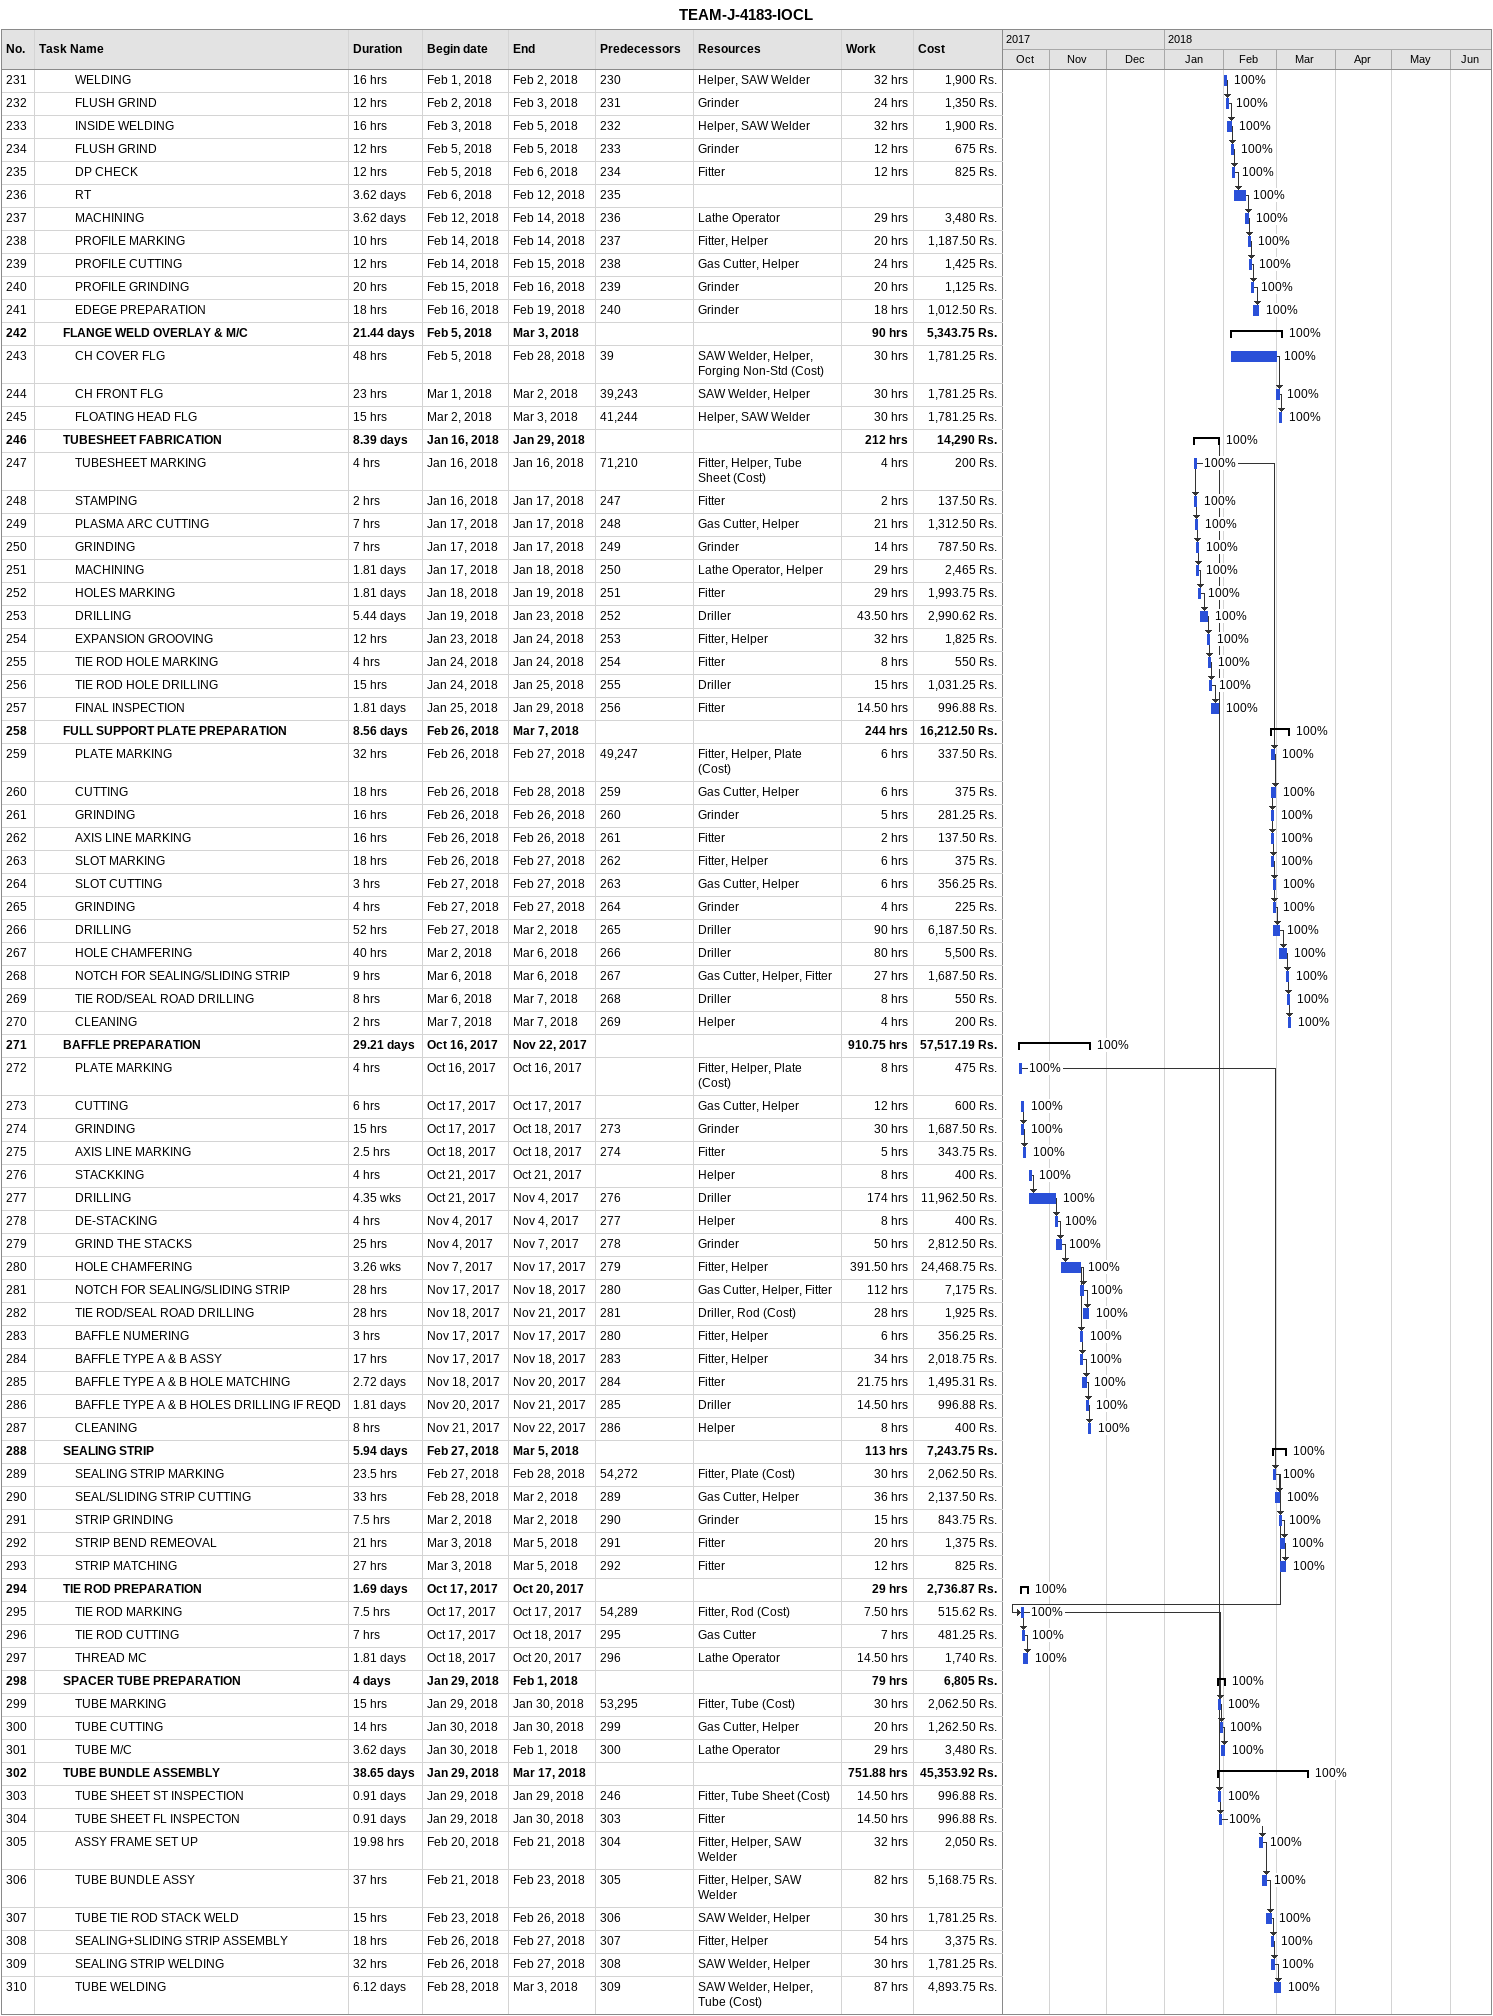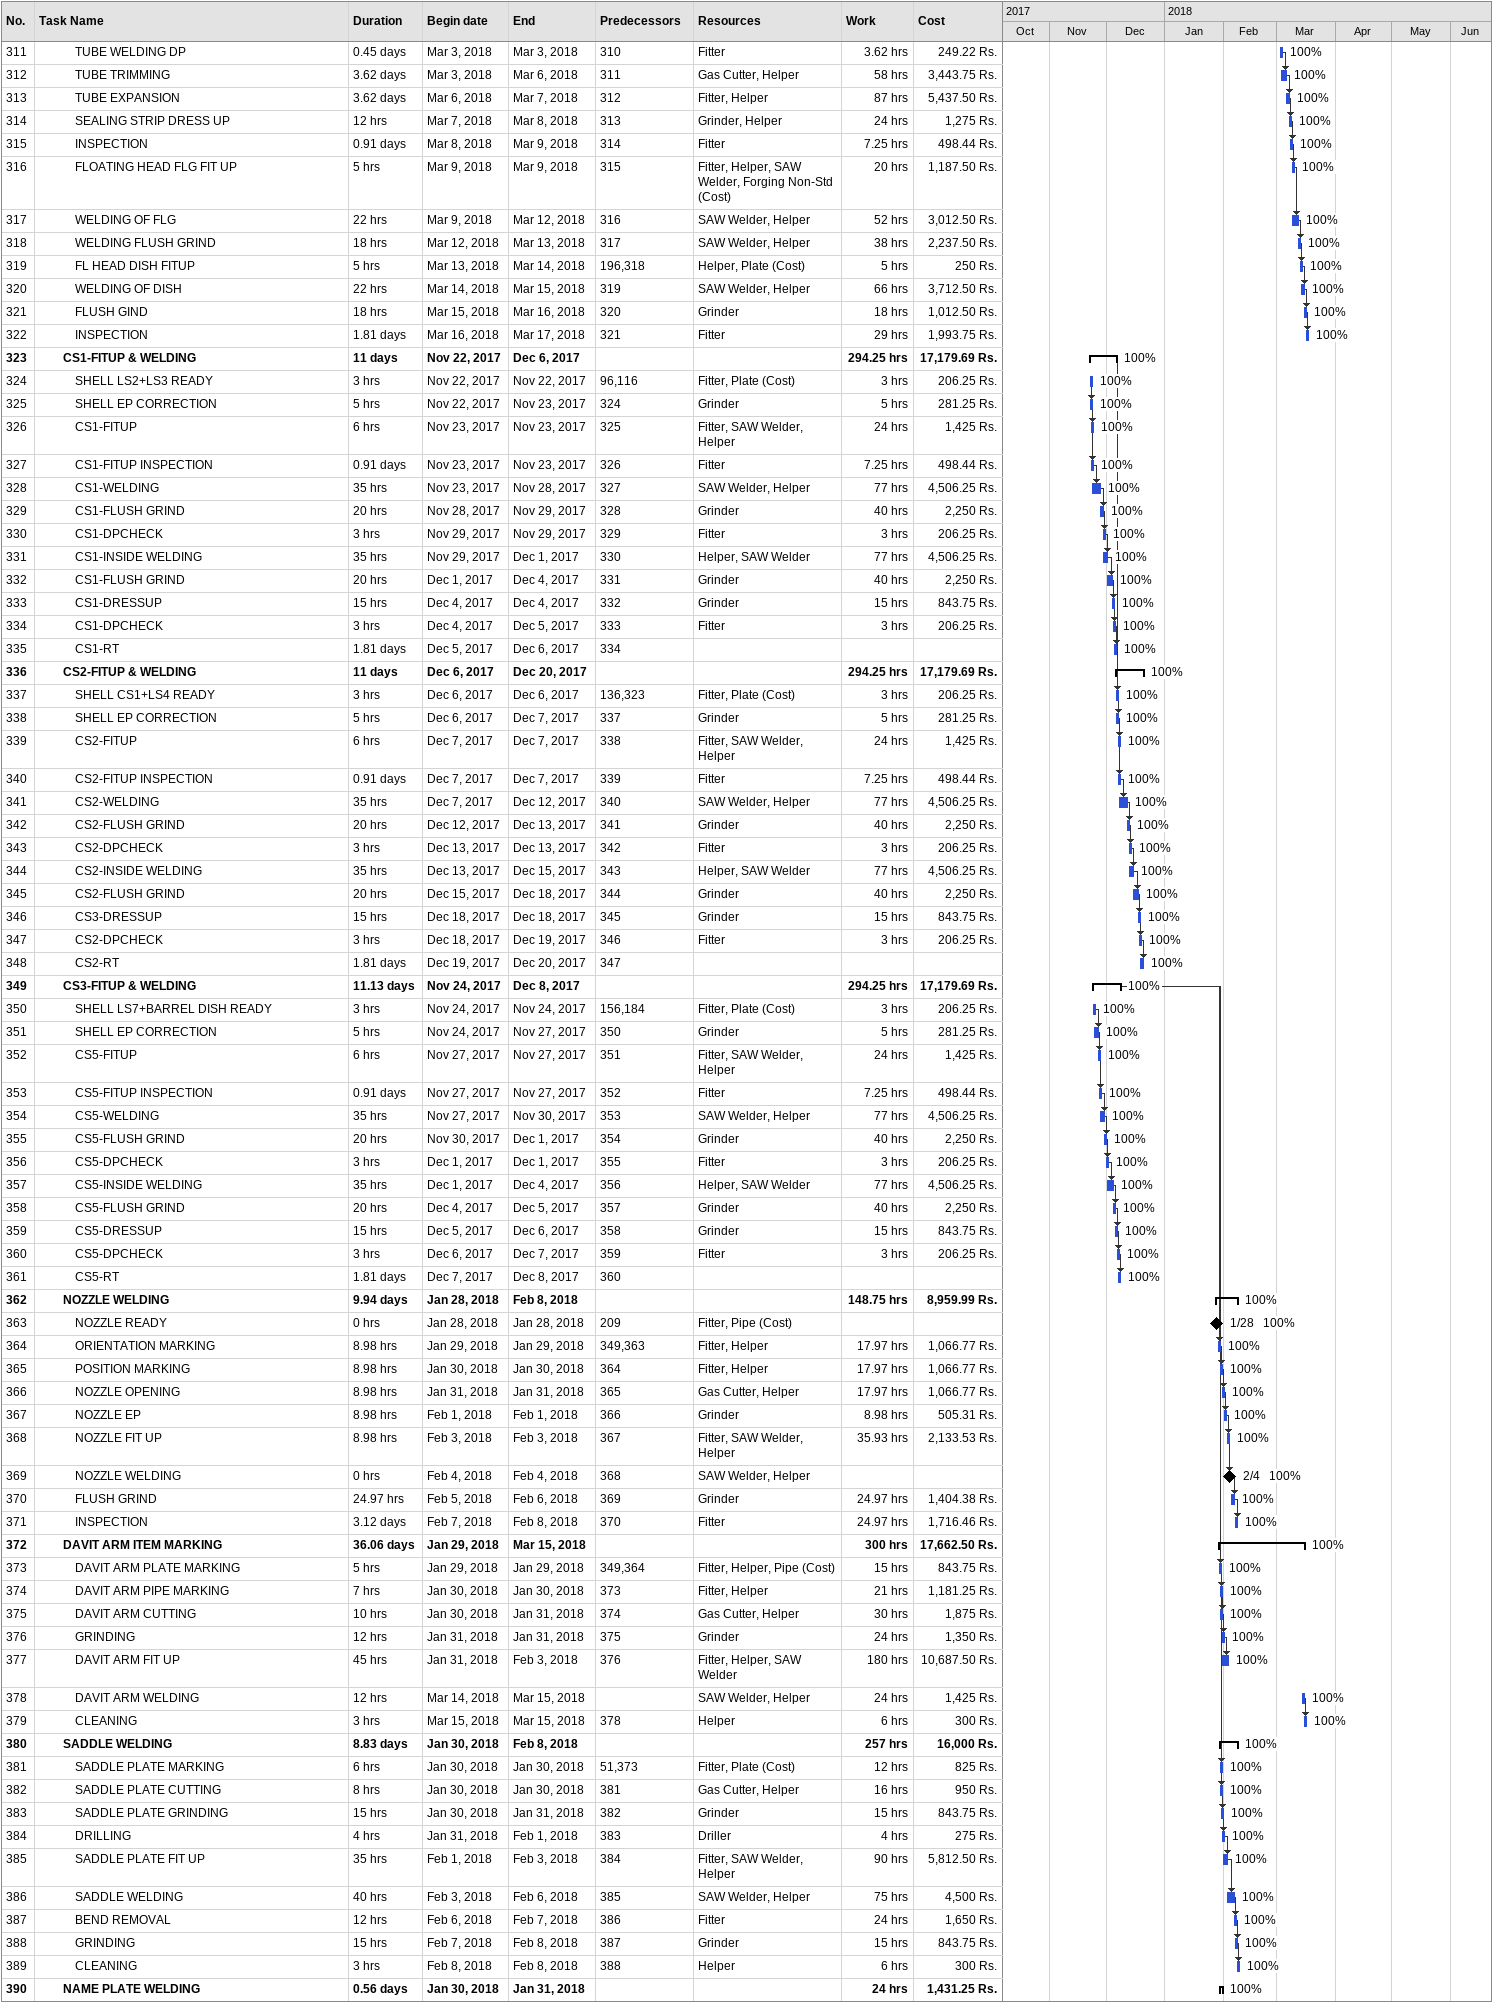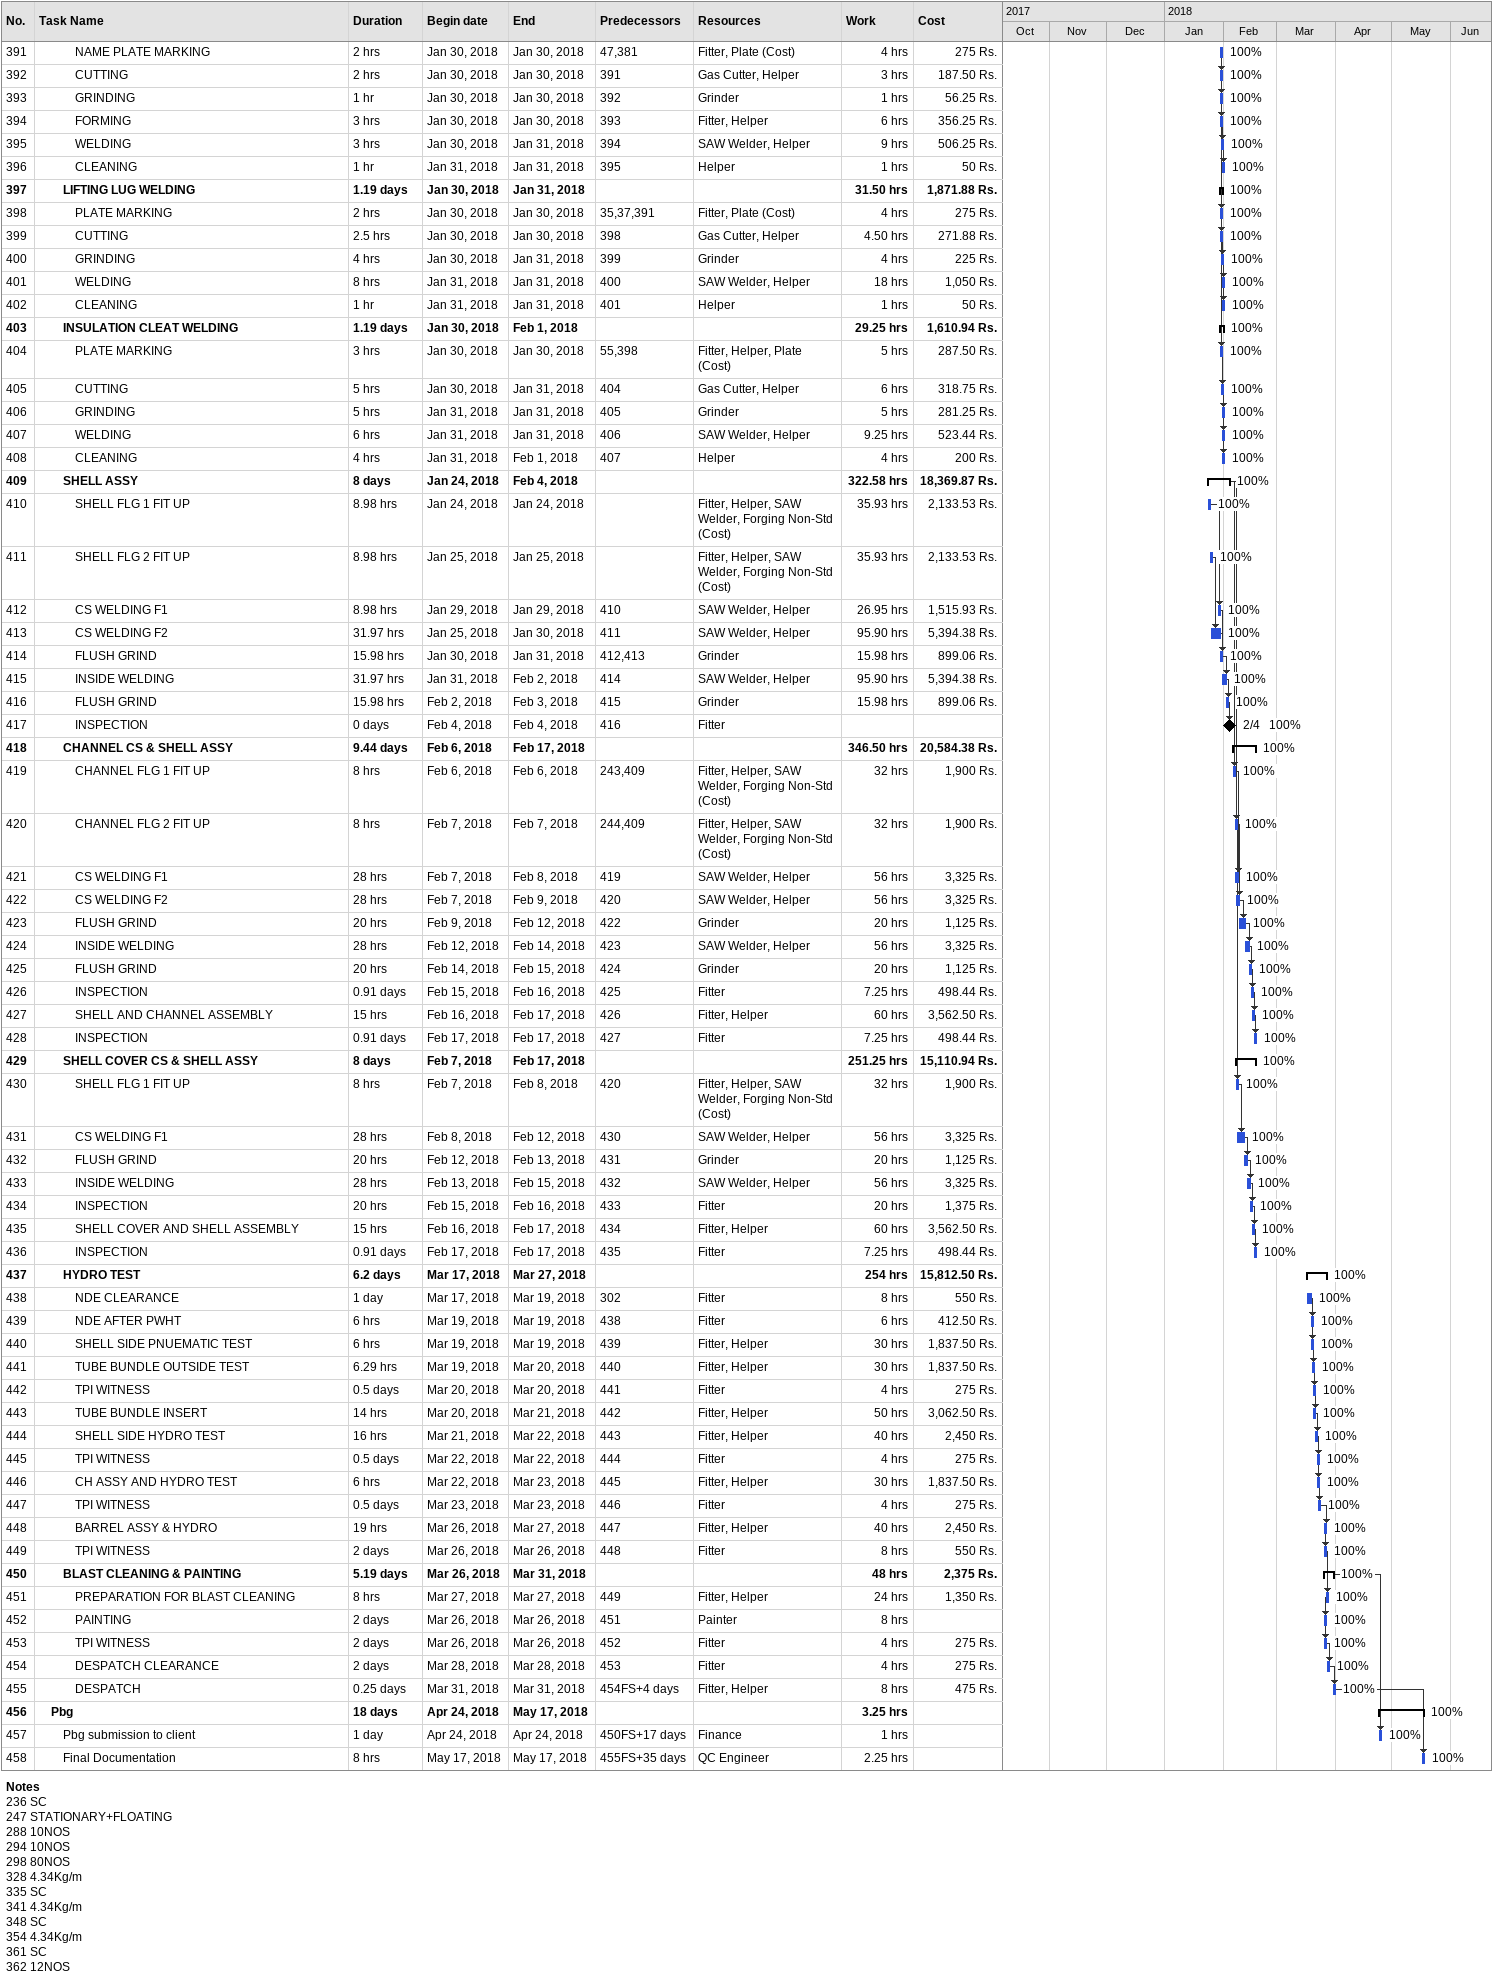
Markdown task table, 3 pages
TEAM-J-4183-IOCL

| ID | Level | Task | Duration | Start | Finish | Predecessors | Resources | % complete | Work (h) | Cost (Rs.) |
|---|---|---|---|---|---|---|---|---|---|---|
| 231 | 4 | WELDING | 16h | 2018-02-01 | 2018-02-02 | 230 | Helper, SAW Welder | 100 | 32 | 1900 |
| 232 | 4 | FLUSH GRIND | 12h | 2018-02-02 | 2018-02-03 | 231 | Grinder | 100 | 24 | 1350 |
| 233 | 4 | INSIDE WELDING | 16h | 2018-02-03 | 2018-02-05 | 232 | Helper, SAW Welder | 100 | 32 | 1900 |
| 234 | 4 | FLUSH GRIND | 12h | 2018-02-05 | 2018-02-05 | 233 | Grinder | 100 | 12 | 675 |
| 235 | 4 | DP CHECK | 12h | 2018-02-05 | 2018-02-06 | 234 | Fitter | 100 | 12 | 825 |
| 236 | 4 | RT | 3.62d | 2018-02-06 | 2018-02-12 | 235 |  | 100 |  |  |
| 237 | 4 | MACHINING | 3.62d | 2018-02-12 | 2018-02-14 | 236 | Lathe Operator | 100 | 29 | 3480 |
| 238 | 4 | PROFILE MARKING | 10h | 2018-02-14 | 2018-02-14 | 237 | Fitter, Helper | 100 | 20 | 1187.50 |
| 239 | 4 | PROFILE CUTTING | 12h | 2018-02-14 | 2018-02-15 | 238 | Gas Cutter, Helper | 100 | 24 | 1425 |
| 240 | 4 | PROFILE GRINDING | 20h | 2018-02-15 | 2018-02-16 | 239 | Grinder | 100 | 20 | 1125 |
| 241 | 4 | EDEGE PREPARATION | 18h | 2018-02-16 | 2018-02-19 | 240 | Grinder | 100 | 18 | 1012.50 |
| 242 | 3 | **FLANGE WELD OVERLAY & M/C** | 21.44d | 2018-02-05 | 2018-03-03 |  |  | 100 | 90 | 5343.75 |
| 243 | 4 | CH COVER FLG | 48h | 2018-02-05 | 2018-02-28 | 39 | SAW Welder, Helper, Forging Non-Std (Cost) | 100 | 30 | 1781.25 |
| 244 | 4 | CH FRONT FLG | 23h | 2018-03-01 | 2018-03-02 | 39, 243 | SAW Welder, Helper | 100 | 30 | 1781.25 |
| 245 | 4 | FLOATING HEAD FLG | 15h | 2018-03-02 | 2018-03-03 | 41, 244 | Helper, SAW Welder | 100 | 30 | 1781.25 |
| 246 | 3 | **TUBESHEET FABRICATION** | 8.39d | 2018-01-16 | 2018-01-29 |  |  | 100 | 212 | 14290 |
| 247 | 4 | TUBESHEET MARKING | 4h | 2018-01-16 | 2018-01-16 | 71, 210 | Fitter, Helper, Tube Sheet (Cost) | 100 | 4 | 200 |
| 248 | 4 | STAMPING | 2h | 2018-01-16 | 2018-01-17 | 247 | Fitter | 100 | 2 | 137.50 |
| 249 | 4 | PLASMA ARC CUTTING | 7h | 2018-01-17 | 2018-01-17 | 248 | Gas Cutter, Helper | 100 | 21 | 1312.50 |
| 250 | 4 | GRINDING | 7h | 2018-01-17 | 2018-01-17 | 249 | Grinder | 100 | 14 | 787.50 |
| 251 | 4 | MACHINING | 1.81d | 2018-01-17 | 2018-01-18 | 250 | Lathe Operator, Helper | 100 | 29 | 2465 |
| 252 | 4 | HOLES MARKING | 1.81d | 2018-01-18 | 2018-01-19 | 251 | Fitter | 100 | 29 | 1993.75 |
| 253 | 4 | DRILLING | 5.44d | 2018-01-19 | 2018-01-23 | 252 | Driller | 100 | 43.50 | 2990.62 |
| 254 | 4 | EXPANSION GROOVING | 12h | 2018-01-23 | 2018-01-24 | 253 | Fitter, Helper | 100 | 32 | 1825 |
| 255 | 4 | TIE ROD HOLE MARKING | 4h | 2018-01-24 | 2018-01-24 | 254 | Fitter | 100 | 8 | 550 |
| 256 | 4 | TIE ROD HOLE DRILLING | 15h | 2018-01-24 | 2018-01-25 | 255 | Driller | 100 | 15 | 1031.25 |
| 257 | 4 | FINAL INSPECTION | 1.81d | 2018-01-25 | 2018-01-29 | 256 | Fitter | 100 | 14.50 | 996.88 |
| 258 | 3 | **FULL SUPPORT PLATE PREPARATION** | 8.56d | 2018-02-26 | 2018-03-07 |  |  | 100 | 244 | 16212.50 |
| 259 | 4 | PLATE MARKING | 32h | 2018-02-26 | 2018-02-27 | 49, 247 | Fitter, Helper, Plate (Cost) | 100 | 6 | 337.50 |
| 260 | 4 | CUTTING | 18h | 2018-02-26 | 2018-02-28 | 259 | Gas Cutter, Helper | 100 | 6 | 375 |
| 261 | 4 | GRINDING | 16h | 2018-02-26 | 2018-02-26 | 260 | Grinder | 100 | 5 | 281.25 |
| 262 | 4 | AXIS LINE MARKING | 16h | 2018-02-26 | 2018-02-26 | 261 | Fitter | 100 | 2 | 137.50 |
| 263 | 4 | SLOT MARKING | 18h | 2018-02-26 | 2018-02-27 | 262 | Fitter, Helper | 100 | 6 | 375 |
| 264 | 4 | SLOT CUTTING | 3h | 2018-02-27 | 2018-02-27 | 263 | Gas Cutter, Helper | 100 | 6 | 356.25 |
| 265 | 4 | GRINDING | 4h | 2018-02-27 | 2018-02-27 | 264 | Grinder | 100 | 4 | 225 |
| 266 | 4 | DRILLING | 52h | 2018-02-27 | 2018-03-02 | 265 | Driller | 100 | 90 | 6187.50 |
| 267 | 4 | HOLE CHAMFERING | 40h | 2018-03-02 | 2018-03-06 | 266 | Driller | 100 | 80 | 5500 |
| 268 | 4 | NOTCH FOR SEALING/SLIDING STRIP | 9h | 2018-03-06 | 2018-03-06 | 267 | Gas Cutter, Helper, Fitter | 100 | 27 | 1687.50 |
| 269 | 4 | TIE ROD/SEAL ROAD DRILLING | 8h | 2018-03-06 | 2018-03-07 | 268 | Driller | 100 | 8 | 550 |
| 270 | 4 | CLEANING | 2h | 2018-03-07 | 2018-03-07 | 269 | Helper | 100 | 4 | 200 |
| 271 | 3 | **BAFFLE PREPARATION** | 29.21d | 2017-10-16 | 2017-11-22 |  |  | 100 | 910.75 | 57517.19 |
| 272 | 4 | PLATE MARKING | 4h | 2017-10-16 | 2017-10-16 |  | Fitter, Helper, Plate (Cost) | 100 | 8 | 475 |
| 273 | 4 | CUTTING | 6h | 2017-10-17 | 2017-10-17 |  | Gas Cutter, Helper | 100 | 12 | 600 |
| 274 | 4 | GRINDING | 15h | 2017-10-17 | 2017-10-18 | 273 | Grinder | 100 | 30 | 1687.50 |
| 275 | 4 | AXIS LINE MARKING | 2.5h | 2017-10-18 | 2017-10-18 | 274 | Fitter | 100 | 5 | 343.75 |
| 276 | 4 | STACKKING | 4h | 2017-10-21 | 2017-10-21 |  | Helper | 100 | 8 | 400 |
| 277 | 4 | DRILLING | 4.35w | 2017-10-21 | 2017-11-04 | 276 | Driller | 100 | 174 | 11962.50 |
| 278 | 4 | DE-STACKING | 4h | 2017-11-04 | 2017-11-04 | 277 | Helper | 100 | 8 | 400 |
| 279 | 4 | GRIND THE STACKS | 25h | 2017-11-04 | 2017-11-07 | 278 | Grinder | 100 | 50 | 2812.50 |
| 280 | 4 | HOLE CHAMFERING | 3.26w | 2017-11-07 | 2017-11-17 | 279 | Fitter, Helper | 100 | 391.50 | 24468.75 |
| 281 | 4 | NOTCH FOR SEALING/SLIDING STRIP | 28h | 2017-11-17 | 2017-11-18 | 280 | Gas Cutter, Helper, Fitter | 100 | 112 | 7175 |
| 282 | 4 | TIE ROD/SEAL ROAD DRILLING | 28h | 2017-11-18 | 2017-11-21 | 281 | Driller, Rod (Cost) | 100 | 28 | 1925 |
| 283 | 4 | BAFFLE NUMERING | 3h | 2017-11-17 | 2017-11-17 | 280 | Fitter, Helper | 100 | 6 | 356.25 |
| 284 | 4 | BAFFLE TYPE A & B ASSY | 17h | 2017-11-17 | 2017-11-18 | 283 | Fitter, Helper | 100 | 34 | 2018.75 |
| 285 | 4 | BAFFLE TYPE A & B HOLE MATCHING | 2.72d | 2017-11-18 | 2017-11-20 | 284 | Fitter | 100 | 21.75 | 1495.31 |
| 286 | 4 | BAFFLE TYPE A & B HOLES DRILLING IF REQD | 1.81d | 2017-11-20 | 2017-11-21 | 285 | Driller | 100 | 14.50 | 996.88 |
| 287 | 4 | CLEANING | 8h | 2017-11-21 | 2017-11-22 | 286 | Helper | 100 | 8 | 400 |
| 288 | 3 | **SEALING STRIP** | 5.94d | 2018-02-27 | 2018-03-05 |  |  | 100 | 113 | 7243.75 |
| 289 | 4 | SEALING STRIP MARKING | 23.5h | 2018-02-27 | 2018-02-28 | 54, 272 | Fitter, Plate (Cost) | 100 | 30 | 2062.50 |
| 290 | 4 | SEAL/SLIDING STRIP CUTTING | 33h | 2018-02-28 | 2018-03-02 | 289 | Gas Cutter, Helper | 100 | 36 | 2137.50 |
| 291 | 4 | STRIP GRINDING | 7.5h | 2018-03-02 | 2018-03-02 | 290 | Grinder | 100 | 15 | 843.75 |
| 292 | 4 | STRIP BEND REMEOVAL | 21h | 2018-03-03 | 2018-03-05 | 291 | Fitter | 100 | 20 | 1375 |
| 293 | 4 | STRIP MATCHING | 27h | 2018-03-03 | 2018-03-05 | 292 | Fitter | 100 | 12 | 825 |
| 294 | 3 | **TIE ROD PREPARATION** | 1.69d | 2017-10-17 | 2017-10-20 |  |  | 100 | 29 | 2736.87 |
| 295 | 4 | TIE ROD MARKING | 7.5h | 2017-10-17 | 2017-10-17 | 54, 289 | Fitter, Rod (Cost) | 100 | 7.50 | 515.62 |
| 296 | 4 | TIE ROD CUTTING | 7h | 2017-10-17 | 2017-10-18 | 295 | Gas Cutter | 100 | 7 | 481.25 |
| 297 | 4 | THREAD MC | 1.81d | 2017-10-18 | 2017-10-20 | 296 | Lathe Operator | 100 | 14.50 | 1740 |
| 298 | 3 | **SPACER TUBE PREPARATION** | 4d | 2018-01-29 | 2018-02-01 |  |  | 100 | 79 | 6805 |
| 299 | 4 | TUBE MARKING | 15h | 2018-01-29 | 2018-01-30 | 53, 295 | Fitter, Tube (Cost) | 100 | 30 | 2062.50 |
| 300 | 4 | TUBE CUTTING | 14h | 2018-01-30 | 2018-01-30 | 299 | Gas Cutter, Helper | 100 | 20 | 1262.50 |
| 301 | 4 | TUBE M/C | 3.62d | 2018-01-30 | 2018-02-01 | 300 | Lathe Operator | 100 | 29 | 3480 |
| 302 | 3 | **TUBE BUNDLE ASSEMBLY** | 38.65d | 2018-01-29 | 2018-03-17 |  |  | 100 | 751.88 | 45353.92 |
| 303 | 4 | TUBE SHEET ST INSPECTION | 0.91d | 2018-01-29 | 2018-01-29 | 246 | Fitter, Tube Sheet (Cost) | 100 | 14.50 | 996.88 |
| 304 | 4 | TUBE SHEET FL INSPECTON | 0.91d | 2018-01-29 | 2018-01-30 | 303 | Fitter | 100 | 14.50 | 996.88 |
| 305 | 4 | ASSY FRAME SET UP | 19.98h | 2018-02-20 | 2018-02-21 | 304 | Fitter, Helper, SAW Welder | 100 | 32 | 2050 |
| 306 | 4 | TUBE BUNDLE ASSY | 37h | 2018-02-21 | 2018-02-23 | 305 | Fitter, Helper, SAW Welder | 100 | 82 | 5168.75 |
| 307 | 4 | TUBE TIE ROD STACK WELD | 15h | 2018-02-23 | 2018-02-26 | 306 | SAW Welder, Helper | 100 | 30 | 1781.25 |
| 308 | 4 | SEALING+SLIDING STRIP ASSEMBLY | 18h | 2018-02-26 | 2018-02-27 | 307 | Fitter, Helper | 100 | 54 | 3375 |
| 309 | 4 | SEALING STRIP WELDING | 32h | 2018-02-26 | 2018-02-27 | 308 | SAW Welder, Helper | 100 | 30 | 1781.25 |
| 310 | 4 | TUBE WELDING | 6.12d | 2018-02-28 | 2018-03-03 | 309 | SAW Welder, Helper, Tube (Cost) | 100 | 87 | 4893.75 |
| 311 | 4 | TUBE WELDING DP | 0.45d | 2018-03-03 | 2018-03-03 | 310 | Fitter | 100 | 3.62 | 249.22 |
| 312 | 4 | TUBE TRIMMING | 3.62d | 2018-03-03 | 2018-03-06 | 311 | Gas Cutter, Helper | 100 | 58 | 3443.75 |
| 313 | 4 | TUBE EXPANSION | 3.62d | 2018-03-06 | 2018-03-07 | 312 | Fitter, Helper | 100 | 87 | 5437.50 |
| 314 | 4 | SEALING STRIP DRESS UP | 12h | 2018-03-07 | 2018-03-08 | 313 | Grinder, Helper | 100 | 24 | 1275 |
| 315 | 4 | INSPECTION | 0.91d | 2018-03-08 | 2018-03-09 | 314 | Fitter | 100 | 7.25 | 498.44 |
| 316 | 4 | FLOATING HEAD FLG FIT UP | 5h | 2018-03-09 | 2018-03-09 | 315 | Fitter, Helper, SAW Welder, Forging Non-Std (Cost) | 100 | 20 | 1187.50 |
| 317 | 4 | WELDING OF FLG | 22h | 2018-03-09 | 2018-03-12 | 316 | SAW Welder, Helper | 100 | 52 | 3012.50 |
| 318 | 4 | WELDING FLUSH GRIND | 18h | 2018-03-12 | 2018-03-13 | 317 | SAW Welder, Helper | 100 | 38 | 2237.50 |
| 319 | 4 | FL HEAD DISH FITUP | 5h | 2018-03-13 | 2018-03-14 | 196, 318 | Helper, Plate (Cost) | 100 | 5 | 250 |
| 320 | 4 | WELDING OF DISH | 22h | 2018-03-14 | 2018-03-15 | 319 | SAW Welder, Helper | 100 | 66 | 3712.50 |
| 321 | 4 | FLUSH GIND | 18h | 2018-03-15 | 2018-03-16 | 320 | Grinder | 100 | 18 | 1012.50 |
| 322 | 4 | INSPECTION | 1.81d | 2018-03-16 | 2018-03-17 | 321 | Fitter | 100 | 29 | 1993.75 |
| 323 | 3 | **CS1-FITUP & WELDING** | 11d | 2017-11-22 | 2017-12-06 |  |  | 100 | 294.25 | 17179.69 |
| 324 | 4 | SHELL LS2+LS3 READY | 3h | 2017-11-22 | 2017-11-22 | 96, 116 | Fitter, Plate (Cost) | 100 | 3 | 206.25 |
| 325 | 4 | SHELL EP CORRECTION | 5h | 2017-11-22 | 2017-11-23 | 324 | Grinder | 100 | 5 | 281.25 |
| 326 | 4 | CS1-FITUP | 6h | 2017-11-23 | 2017-11-23 | 325 | Fitter, SAW Welder, Helper | 100 | 24 | 1425 |
| 327 | 4 | CS1-FITUP INSPECTION | 0.91d | 2017-11-23 | 2017-11-23 | 326 | Fitter | 100 | 7.25 | 498.44 |
| 328 | 4 | CS1-WELDING | 35h | 2017-11-23 | 2017-11-28 | 327 | SAW Welder, Helper | 100 | 77 | 4506.25 |
| 329 | 4 | CS1-FLUSH GRIND | 20h | 2017-11-28 | 2017-11-29 | 328 | Grinder | 100 | 40 | 2250 |
| 330 | 4 | CS1-DPCHECK | 3h | 2017-11-29 | 2017-11-29 | 329 | Fitter | 100 | 3 | 206.25 |
| 331 | 4 | CS1-INSIDE WELDING | 35h | 2017-11-29 | 2017-12-01 | 330 | Helper, SAW Welder | 100 | 77 | 4506.25 |
| 332 | 4 | CS1-FLUSH GRIND | 20h | 2017-12-01 | 2017-12-04 | 331 | Grinder | 100 | 40 | 2250 |
| 333 | 4 | CS1-DRESSUP | 15h | 2017-12-04 | 2017-12-04 | 332 | Grinder | 100 | 15 | 843.75 |
| 334 | 4 | CS1-DPCHECK | 3h | 2017-12-04 | 2017-12-05 | 333 | Fitter | 100 | 3 | 206.25 |
| 335 | 4 | CS1-RT | 1.81d | 2017-12-05 | 2017-12-06 | 334 |  | 100 |  |  |
| 336 | 3 | **CS2-FITUP & WELDING** | 11d | 2017-12-06 | 2017-12-20 |  |  | 100 | 294.25 | 17179.69 |
| 337 | 4 | SHELL CS1+LS4 READY | 3h | 2017-12-06 | 2017-12-06 | 136, 323 | Fitter, Plate (Cost) | 100 | 3 | 206.25 |
| 338 | 4 | SHELL EP CORRECTION | 5h | 2017-12-06 | 2017-12-07 | 337 | Grinder | 100 | 5 | 281.25 |
| 339 | 4 | CS2-FITUP | 6h | 2017-12-07 | 2017-12-07 | 338 | Fitter, SAW Welder, Helper | 100 | 24 | 1425 |
| 340 | 4 | CS2-FITUP INSPECTION | 0.91d | 2017-12-07 | 2017-12-07 | 339 | Fitter | 100 | 7.25 | 498.44 |
| 341 | 4 | CS2-WELDING | 35h | 2017-12-07 | 2017-12-12 | 340 | SAW Welder, Helper | 100 | 77 | 4506.25 |
| 342 | 4 | CS2-FLUSH GRIND | 20h | 2017-12-12 | 2017-12-13 | 341 | Grinder | 100 | 40 | 2250 |
| 343 | 4 | CS2-DPCHECK | 3h | 2017-12-13 | 2017-12-13 | 342 | Fitter | 100 | 3 | 206.25 |
| 344 | 4 | CS2-INSIDE WELDING | 35h | 2017-12-13 | 2017-12-15 | 343 | Helper, SAW Welder | 100 | 77 | 4506.25 |
| 345 | 4 | CS2-FLUSH GRIND | 20h | 2017-12-15 | 2017-12-18 | 344 | Grinder | 100 | 40 | 2250 |
| 346 | 4 | CS3-DRESSUP | 15h | 2017-12-18 | 2017-12-18 | 345 | Grinder | 100 | 15 | 843.75 |
| 347 | 4 | CS2-DPCHECK | 3h | 2017-12-18 | 2017-12-19 | 346 | Fitter | 100 | 3 | 206.25 |
| 348 | 4 | CS2-RT | 1.81d | 2017-12-19 | 2017-12-20 | 347 |  | 100 |  |  |
| 349 | 3 | **CS3-FITUP & WELDING** | 11.13d | 2017-11-24 | 2017-12-08 |  |  | 100 | 294.25 | 17179.69 |
| 350 | 4 | SHELL LS7+BARREL DISH READY | 3h | 2017-11-24 | 2017-11-24 | 156, 184 | Fitter, Plate (Cost) | 100 | 3 | 206.25 |
| 351 | 4 | SHELL EP CORRECTION | 5h | 2017-11-24 | 2017-11-27 | 350 | Grinder | 100 | 5 | 281.25 |
| 352 | 4 | CS5-FITUP | 6h | 2017-11-27 | 2017-11-27 | 351 | Fitter, SAW Welder, Helper | 100 | 24 | 1425 |
| 353 | 4 | CS5-FITUP INSPECTION | 0.91d | 2017-11-27 | 2017-11-27 | 352 | Fitter | 100 | 7.25 | 498.44 |
| 354 | 4 | CS5-WELDING | 35h | 2017-11-27 | 2017-11-30 | 353 | SAW Welder, Helper | 100 | 77 | 4506.25 |
| 355 | 4 | CS5-FLUSH GRIND | 20h | 2017-11-30 | 2017-12-01 | 354 | Grinder | 100 | 40 | 2250 |
| 356 | 4 | CS5-DPCHECK | 3h | 2017-12-01 | 2017-12-01 | 355 | Fitter | 100 | 3 | 206.25 |
| 357 | 4 | CS5-INSIDE WELDING | 35h | 2017-12-01 | 2017-12-04 | 356 | Helper, SAW Welder | 100 | 77 | 4506.25 |
| 358 | 4 | CS5-FLUSH GRIND | 20h | 2017-12-04 | 2017-12-05 | 357 | Grinder | 100 | 40 | 2250 |
| 359 | 4 | CS5-DRESSUP | 15h | 2017-12-05 | 2017-12-06 | 358 | Grinder | 100 | 15 | 843.75 |
| 360 | 4 | CS5-DPCHECK | 3h | 2017-12-06 | 2017-12-07 | 359 | Fitter | 100 | 3 | 206.25 |
| 361 | 4 | CS5-RT | 1.81d | 2017-12-07 | 2017-12-08 | 360 |  | 100 |  |  |
| 362 | 3 | **NOZZLE WELDING** | 9.94d | 2018-01-28 | 2018-02-08 |  |  | 100 | 148.75 | 8959.99 |
| 363 | 4 | NOZZLE READY | 0h | 2018-01-28 | 2018-01-28 | 209 | Fitter, Pipe (Cost) | 100 |  |  |
| 364 | 4 | ORIENTATION MARKING | 8.98h | 2018-01-29 | 2018-01-29 | 349, 363 | Fitter, Helper | 100 | 17.97 | 1066.77 |
| 365 | 4 | POSITION MARKING | 8.98h | 2018-01-30 | 2018-01-30 | 364 | Fitter, Helper | 100 | 17.97 | 1066.77 |
| 366 | 4 | NOZZLE OPENING | 8.98h | 2018-01-31 | 2018-01-31 | 365 | Gas Cutter, Helper | 100 | 17.97 | 1066.77 |
| 367 | 4 | NOZZLE EP | 8.98h | 2018-02-01 | 2018-02-01 | 366 | Grinder | 100 | 8.98 | 505.31 |
| 368 | 4 | NOZZLE FIT UP | 8.98h | 2018-02-03 | 2018-02-03 | 367 | Fitter, SAW Welder, Helper | 100 | 35.93 | 2133.53 |
| 369 | 4 | NOZZLE WELDING | 0h | 2018-02-04 | 2018-02-04 | 368 | SAW Welder, Helper | 100 |  |  |
| 370 | 4 | FLUSH GRIND | 24.97h | 2018-02-05 | 2018-02-06 | 369 | Grinder | 100 | 24.97 | 1404.38 |
| 371 | 4 | INSPECTION | 3.12d | 2018-02-07 | 2018-02-08 | 370 | Fitter | 100 | 24.97 | 1716.46 |
| 372 | 3 | **DAVIT ARM ITEM MARKING** | 36.06d | 2018-01-29 | 2018-03-15 |  |  | 100 | 300 | 17662.50 |
| 373 | 4 | DAVIT ARM PLATE MARKING | 5h | 2018-01-29 | 2018-01-29 | 349, 364 | Fitter, Helper, Pipe (Cost) | 100 | 15 | 843.75 |
| 374 | 4 | DAVIT ARM PIPE MARKING | 7h | 2018-01-30 | 2018-01-30 | 373 | Fitter, Helper | 100 | 21 | 1181.25 |
| 375 | 4 | DAVIT ARM CUTTING | 10h | 2018-01-30 | 2018-01-31 | 374 | Gas Cutter, Helper | 100 | 30 | 1875 |
| 376 | 4 | GRINDING | 12h | 2018-01-31 | 2018-01-31 | 375 | Grinder | 100 | 24 | 1350 |
| 377 | 4 | DAVIT ARM FIT UP | 45h | 2018-01-31 | 2018-02-03 | 376 | Fitter, Helper, SAW Welder | 100 | 180 | 10687.50 |
| 378 | 4 | DAVIT ARM WELDING | 12h | 2018-03-14 | 2018-03-15 |  | SAW Welder, Helper | 100 | 24 | 1425 |
| 379 | 4 | CLEANING | 3h | 2018-03-15 | 2018-03-15 | 378 | Helper | 100 | 6 | 300 |
| 380 | 3 | **SADDLE WELDING** | 8.83d | 2018-01-30 | 2018-02-08 |  |  | 100 | 257 | 16000 |
| 381 | 4 | SADDLE PLATE MARKING | 6h | 2018-01-30 | 2018-01-30 | 51, 373 | Fitter, Plate (Cost) | 100 | 12 | 825 |
| 382 | 4 | SADDLE PLATE CUTTING | 8h | 2018-01-30 | 2018-01-30 | 381 | Gas Cutter, Helper | 100 | 16 | 950 |
| 383 | 4 | SADDLE PLATE GRINDING | 15h | 2018-01-30 | 2018-01-31 | 382 | Grinder | 100 | 15 | 843.75 |
| 384 | 4 | DRILLING | 4h | 2018-01-31 | 2018-02-01 | 383 | Driller | 100 | 4 | 275 |
| 385 | 4 | SADDLE PLATE FIT UP | 35h | 2018-02-01 | 2018-02-03 | 384 | Fitter, SAW Welder, Helper | 100 | 90 | 5812.50 |
| 386 | 4 | SADDLE WELDING | 40h | 2018-02-03 | 2018-02-06 | 385 | SAW Welder, Helper | 100 | 75 | 4500 |
| 387 | 4 | BEND REMOVAL | 12h | 2018-02-06 | 2018-02-07 | 386 | Fitter | 100 | 24 | 1650 |
| 388 | 4 | GRINDING | 15h | 2018-02-07 | 2018-02-08 | 387 | Grinder | 100 | 15 | 843.75 |
| 389 | 4 | CLEANING | 3h | 2018-02-08 | 2018-02-08 | 388 | Helper | 100 | 6 | 300 |
| 390 | 3 | **NAME PLATE WELDING** | 0.56d | 2018-01-30 | 2018-01-31 |  |  | 100 | 24 | 1431.25 |
| 391 | 4 | NAME PLATE MARKING | 2h | 2018-01-30 | 2018-01-30 | 47, 381 | Fitter, Plate (Cost) | 100 | 4 | 275 |
| 392 | 4 | CUTTING | 2h | 2018-01-30 | 2018-01-30 | 391 | Gas Cutter, Helper | 100 | 3 | 187.50 |
| 393 | 4 | GRINDING | 1h | 2018-01-30 | 2018-01-30 | 392 | Grinder | 100 | 1 | 56.25 |
| 394 | 4 | FORMING | 3h | 2018-01-30 | 2018-01-30 | 393 | Fitter, Helper | 100 | 6 | 356.25 |
| 395 | 4 | WELDING | 3h | 2018-01-30 | 2018-01-31 | 394 | SAW Welder, Helper | 100 | 9 | 506.25 |
| 396 | 4 | CLEANING | 1h | 2018-01-31 | 2018-01-31 | 395 | Helper | 100 | 1 | 50 |
| 397 | 3 | **LIFTING LUG WELDING** | 1.19d | 2018-01-30 | 2018-01-31 |  |  | 100 | 31.50 | 1871.88 |
| 398 | 4 | PLATE MARKING | 2h | 2018-01-30 | 2018-01-30 | 35, 37, 391 | Fitter, Plate (Cost) | 100 | 4 | 275 |
| 399 | 4 | CUTTING | 2.5h | 2018-01-30 | 2018-01-30 | 398 | Gas Cutter, Helper | 100 | 4.50 | 271.88 |
| 400 | 4 | GRINDING | 4h | 2018-01-30 | 2018-01-31 | 399 | Grinder | 100 | 4 | 225 |
| 401 | 4 | WELDING | 8h | 2018-01-31 | 2018-01-31 | 400 | SAW Welder, Helper | 100 | 18 | 1050 |
| 402 | 4 | CLEANING | 1h | 2018-01-31 | 2018-01-31 | 401 | Helper | 100 | 1 | 50 |
| 403 | 3 | **INSULATION CLEAT WELDING** | 1.19d | 2018-01-30 | 2018-02-01 |  |  | 100 | 29.25 | 1610.94 |
| 404 | 4 | PLATE MARKING | 3h | 2018-01-30 | 2018-01-30 | 55, 398 | Fitter, Helper, Plate (Cost) | 100 | 5 | 287.50 |
| 405 | 4 | CUTTING | 5h | 2018-01-30 | 2018-01-31 | 404 | Gas Cutter, Helper | 100 | 6 | 318.75 |
| 406 | 4 | GRINDING | 5h | 2018-01-31 | 2018-01-31 | 405 | Grinder | 100 | 5 | 281.25 |
| 407 | 4 | WELDING | 6h | 2018-01-31 | 2018-01-31 | 406 | SAW Welder, Helper | 100 | 9.25 | 523.44 |
| 408 | 4 | CLEANING | 4h | 2018-01-31 | 2018-02-01 | 407 | Helper | 100 | 4 | 200 |
| 409 | 3 | **SHELL ASSY** | 8d | 2018-01-24 | 2018-02-04 |  |  | 100 | 322.58 | 18369.87 |
| 410 | 4 | SHELL FLG 1 FIT UP | 8.98h | 2018-01-24 | 2018-01-24 |  | Fitter, Helper, SAW Welder, Forging Non-Std (Cost) | 100 | 35.93 | 2133.53 |
| 411 | 4 | SHELL FLG 2 FIT UP | 8.98h | 2018-01-25 | 2018-01-25 |  | Fitter, Helper, SAW Welder, Forging Non-Std (Cost) | 100 | 35.93 | 2133.53 |
| 412 | 4 | CS WELDING F1 | 8.98h | 2018-01-29 | 2018-01-29 | 410 | SAW Welder, Helper | 100 | 26.95 | 1515.93 |
| 413 | 4 | CS WELDING F2 | 31.97h | 2018-01-25 | 2018-01-30 | 411 | SAW Welder, Helper | 100 | 95.90 | 5394.38 |
| 414 | 4 | FLUSH GRIND | 15.98h | 2018-01-30 | 2018-01-31 | 412, 413 | Grinder | 100 | 15.98 | 899.06 |
| 415 | 4 | INSIDE WELDING | 31.97h | 2018-01-31 | 2018-02-02 | 414 | SAW Welder, Helper | 100 | 95.90 | 5394.38 |
| 416 | 4 | FLUSH GRIND | 15.98h | 2018-02-02 | 2018-02-03 | 415 | Grinder | 100 | 15.98 | 899.06 |
| 417 | 4 | INSPECTION | 0d | 2018-02-04 | 2018-02-04 | 416 | Fitter | 100 |  |  |
| 418 | 3 | **CHANNEL CS & SHELL ASSY** | 9.44d | 2018-02-06 | 2018-02-17 |  |  | 100 | 346.50 | 20584.38 |
| 419 | 4 | CHANNEL FLG 1 FIT UP | 8h | 2018-02-06 | 2018-02-06 | 243, 409 | Fitter, Helper, SAW Welder, Forging Non-Std (Cost) | 100 | 32 | 1900 |
| 420 | 4 | CHANNEL FLG 2 FIT UP | 8h | 2018-02-07 | 2018-02-07 | 244, 409 | Fitter, Helper, SAW Welder, Forging Non-Std (Cost) | 100 | 32 | 1900 |
| 421 | 4 | CS WELDING F1 | 28h | 2018-02-07 | 2018-02-08 | 419 | SAW Welder, Helper | 100 | 56 | 3325 |
| 422 | 4 | CS WELDING F2 | 28h | 2018-02-07 | 2018-02-09 | 420 | SAW Welder, Helper | 100 | 56 | 3325 |
| 423 | 4 | FLUSH GRIND | 20h | 2018-02-09 | 2018-02-12 | 422 | Grinder | 100 | 20 | 1125 |
| 424 | 4 | INSIDE WELDING | 28h | 2018-02-12 | 2018-02-14 | 423 | SAW Welder, Helper | 100 | 56 | 3325 |
| 425 | 4 | FLUSH GRIND | 20h | 2018-02-14 | 2018-02-15 | 424 | Grinder | 100 | 20 | 1125 |
| 426 | 4 | INSPECTION | 0.91d | 2018-02-15 | 2018-02-16 | 425 | Fitter | 100 | 7.25 | 498.44 |
| 427 | 4 | SHELL AND CHANNEL ASSEMBLY | 15h | 2018-02-16 | 2018-02-17 | 426 | Fitter, Helper | 100 | 60 | 3562.50 |
| 428 | 4 | INSPECTION | 0.91d | 2018-02-17 | 2018-02-17 | 427 | Fitter | 100 | 7.25 | 498.44 |
| 429 | 3 | **SHELL COVER CS & SHELL ASSY** | 8d | 2018-02-07 | 2018-02-17 |  |  | 100 | 251.25 | 15110.94 |
| 430 | 4 | SHELL FLG 1 FIT UP | 8h | 2018-02-07 | 2018-02-08 | 420 | Fitter, Helper, SAW Welder, Forging Non-Std (Cost) | 100 | 32 | 1900 |
| 431 | 4 | CS WELDING F1 | 28h | 2018-02-08 | 2018-02-12 | 430 | SAW Welder, Helper | 100 | 56 | 3325 |
| 432 | 4 | FLUSH GRIND | 20h | 2018-02-12 | 2018-02-13 | 431 | Grinder | 100 | 20 | 1125 |
| 433 | 4 | INSIDE WELDING | 28h | 2018-02-13 | 2018-02-15 | 432 | SAW Welder, Helper | 100 | 56 | 3325 |
| 434 | 4 | INSPECTION | 20h | 2018-02-15 | 2018-02-16 | 433 | Fitter | 100 | 20 | 1375 |
| 435 | 4 | SHELL COVER AND SHELL ASSEMBLY | 15h | 2018-02-16 | 2018-02-17 | 434 | Fitter, Helper | 100 | 60 | 3562.50 |
| 436 | 4 | INSPECTION | 0.91d | 2018-02-17 | 2018-02-17 | 435 | Fitter | 100 | 7.25 | 498.44 |
| 437 | 3 | **HYDRO TEST** | 6.2d | 2018-03-17 | 2018-03-27 |  |  | 100 | 254 | 15812.50 |
| 438 | 4 | NDE CLEARANCE | 1d | 2018-03-17 | 2018-03-19 | 302 | Fitter | 100 | 8 | 550 |
| 439 | 4 | NDE AFTER PWHT | 6h | 2018-03-19 | 2018-03-19 | 438 | Fitter | 100 | 6 | 412.50 |
| 440 | 4 | SHELL SIDE PNUEMATIC TEST | 6h | 2018-03-19 | 2018-03-19 | 439 | Fitter, Helper | 100 | 30 | 1837.50 |
| 441 | 4 | TUBE BUNDLE OUTSIDE TEST | 6.29h | 2018-03-19 | 2018-03-20 | 440 | Fitter, Helper | 100 | 30 | 1837.50 |
| 442 | 4 | TPI WITNESS | 0.5d | 2018-03-20 | 2018-03-20 | 441 | Fitter | 100 | 4 | 275 |
| 443 | 4 | TUBE BUNDLE INSERT | 14h | 2018-03-20 | 2018-03-21 | 442 | Fitter, Helper | 100 | 50 | 3062.50 |
| 444 | 4 | SHELL SIDE HYDRO TEST | 16h | 2018-03-21 | 2018-03-22 | 443 | Fitter, Helper | 100 | 40 | 2450 |
| 445 | 4 | TPI WITNESS | 0.5d | 2018-03-22 | 2018-03-22 | 444 | Fitter | 100 | 4 | 275 |
| 446 | 4 | CH ASSY AND HYDRO TEST | 6h | 2018-03-22 | 2018-03-23 | 445 | Fitter, Helper | 100 | 30 | 1837.50 |
| 447 | 4 | TPI WITNESS | 0.5d | 2018-03-23 | 2018-03-23 | 446 | Fitter | 100 | 4 | 275 |
| 448 | 4 | BARREL ASSY & HYDRO | 19h | 2018-03-26 | 2018-03-27 | 447 | Fitter, Helper | 100 | 40 | 2450 |
| 449 | 4 | TPI WITNESS | 2d | 2018-03-26 | 2018-03-26 | 448 | Fitter | 100 | 8 | 550 |
| 450 | 3 | **BLAST CLEANING & PAINTING** | 5.19d | 2018-03-26 | 2018-03-31 |  |  | 100 | 48 | 2375 |
| 451 | 4 | PREPARATION FOR BLAST CLEANING | 8h | 2018-03-27 | 2018-03-27 | 449 | Fitter, Helper | 100 | 24 | 1350 |
| 452 | 4 | PAINTING | 2d | 2018-03-26 | 2018-03-26 | 451 | Painter | 100 | 8 |  |
| 453 | 4 | TPI WITNESS | 2d | 2018-03-26 | 2018-03-26 | 452 | Fitter | 100 | 4 | 275 |
| 454 | 4 | DESPATCH CLEARANCE | 2d | 2018-03-28 | 2018-03-28 | 453 | Fitter | 100 | 4 | 275 |
| 455 | 4 | DESPATCH | 0.25d | 2018-03-31 | 2018-03-31 | 454FS+4d | Fitter, Helper | 100 | 8 | 475 |
| 456 | 2 | **Pbg** | 18d | 2018-04-24 | 2018-05-17 |  |  | 100 | 3.25 |  |
| 457 | 3 | Pbg submission to client | 1d | 2018-04-24 | 2018-04-24 | 450FS+17d | Finance | 100 | 1 |  |
| 458 | 3 | Final Documentation | 8h | 2018-05-17 | 2018-05-17 | 455FS+35d | QC Engineer | 100 | 2.25 |  |

Notes
- 236: SC
- 247: STATIONARY+FLOATING
- 288: 10NOS
- 294: 10NOS
- 298: 80NOS
- 328: 4.34Kg/m
- 335: SC
- 341: 4.34Kg/m
- 348: SC
- 354: 4.34Kg/m
- 361: SC
- 362: 12NOS
